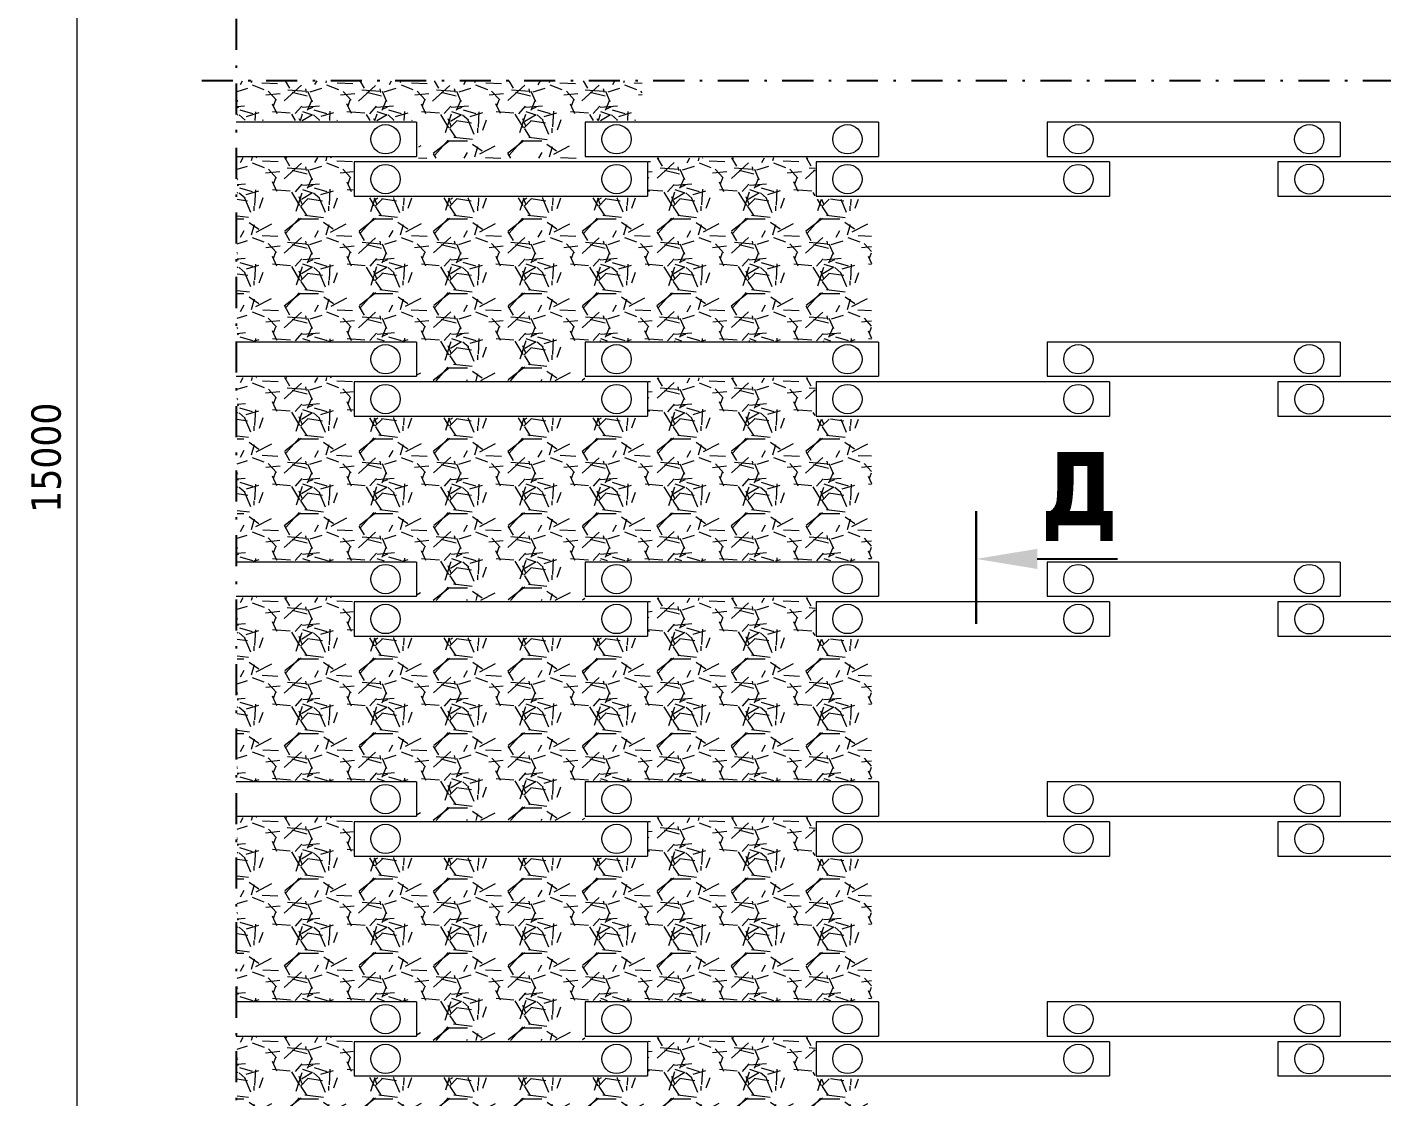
# Model space of a CAD drawing. Header units: millimetres. Extents: x 1757 to 4342, y -1901 to 53.
# Drawn here: x 3845.5 to 3900.9, y -399.1 to -355.3 of the extents above; entities that cross this region are included whole.
import ezdxf
from ezdxf import colors
from ezdxf.entities.mleader import LeaderData, LeaderLine
from ezdxf.math import Vec2, Vec3

# ---------------------------------------------------------------- set-up
doc = ezdxf.new("R2010")
doc.units = ezdxf.units.MM
doc.header["$LTSCALE"] = 0.1
doc.linetypes.add('DASHDOT', pattern=[25.4, 12.7, -6.35, 0, -6.35])
doc.styles.get("Standard").update_dxf_attribs({"font": 'txt.shx'})
doc.styles.add('стиль', font='TAHOMA.TTF')
doc.dimstyles.new('Копия DIN', dxfattribs={"dimtxt": 2, "dimasz": 2.5, "dimexe": 0.5, "dimexo": 0.625, "dimtad": 0, "dimdec": 0, "dimlfac": 100, "dimzin": 4, "dimdsep": 46, "dimtxsty": 'стиль', "dimcen": 2.5, "dimclre": 256, "dimclrt": 256, "dimadec": 0, "dimazin": 2, "dimtfac": 1, "dimtdec": 0, "dimtmove": 0, "dimatfit": 3, "dimfxl": 1.25, "dimtvp": 1, "dimtolj": 1, "dimtzin": 0, "dimlwd": 0, "dimarcsym": 0})

# ---------------------------------------------------------------- blocks, each defined once
blk = doc.blocks.new('рядст22')
at = {"lineweight": 15}
h = blk.add_hatch(color=9, dxfattribs=at)
edge = h.paths.add_edge_path()
edge.add_arc((3498.654323194866, -915.3758290126847), 0.6, 0, 360)
h = blk.add_hatch(color=9, dxfattribs=at)
edge = h.paths.add_edge_path()
edge.add_arc((3508.104323194866, -915.3758290126847), 0.6, 0, 360)
h = blk.add_hatch(color=9, dxfattribs=at)
edge = h.paths.add_edge_path()
edge.add_arc((3508.104323194866, -915.3758290126847), 0.6, 0, 360)
h = blk.add_hatch(color=9, dxfattribs=at)
edge = h.paths.add_edge_path()
edge.add_arc((3517.554323194865, -915.3758290126847), 0.6, 0, 360)
h = blk.add_hatch(color=9, dxfattribs=at)
edge = h.paths.add_edge_path()
edge.add_arc((3527.004323194865, -915.3758290126847), 0.6, 0, 360)
h = blk.add_hatch(color=9, dxfattribs=at)
edge = h.paths.add_edge_path()
edge.add_arc((3527.004323194865, -915.3758290126847), 0.6, 0, 360)
h = blk.add_hatch(color=9, dxfattribs=at)
edge = h.paths.add_edge_path()
edge.add_arc((3536.454323194865, -915.3758290126847), 0.6, 0, 360)
h = blk.add_hatch(color=9, dxfattribs=at)
edge = h.paths.add_edge_path()
edge.add_arc((3498.654323194866, -917.0058290126846), 0.6, 0, 360)
h = blk.add_hatch(color=9, dxfattribs=at)
edge = h.paths.add_edge_path()
edge.add_arc((3508.104323194866, -917.0058290126846), 0.6, 0, 360)
h = blk.add_hatch(color=9, dxfattribs=at)
edge = h.paths.add_edge_path()
edge.add_arc((3517.554323194865, -917.0058290126846), 0.6, 0, 360)
h = blk.add_hatch(color=9, dxfattribs=at)
edge = h.paths.add_edge_path()
edge.add_arc((3527.004323194865, -917.0058290126846), 0.6, 0, 360)
at = {"color": 7, "lineweight": 15}
for p, q in [((3487.922065069391, -914.6758290126846), (3499.922065069391, -914.6758290126845)), ((3487.922065069391, -916.0758290126847), (3487.922065069391, -914.6758290126846)), ((3499.922065069391, -916.0758290126847), (3499.922065069391, -914.6758290126846)), ((3506.822065069391, -914.6758290126846), (3518.82206506939, -914.6758290126845)), ((3506.822065069391, -916.0758290126847), (3506.822065069391, -914.6758290126846)), ((3518.822065069391, -916.0758290126847), (3518.822065069391, -914.6758290126846)), ((3525.72206506939, -914.6758290126846), (3537.72206506939, -914.6758290126845)), ((3525.72206506939, -916.0758290126847), (3525.72206506939, -914.6758290126846)), ((3537.72206506939, -916.0758290126847), (3537.72206506939, -914.6758290126846)), ((3499.922065069391, -916.0758290126845), (3487.922065069391, -916.0758290126847)), ((3497.372065069391, -916.3058290126845), (3509.37206506939, -916.3058290126844)), ((3497.372065069391, -917.7058290126846), (3497.372065069391, -916.3058290126845)), ((3518.82206506939, -916.0758290126845), (3506.822065069391, -916.0758290126847)), ((3509.372065069391, -917.7058290126846), (3509.372065069391, -916.3058290126845)), ((3516.27206506939, -916.3058290126845), (3528.27206506939, -916.3058290126844)), ((3516.27206506939, -917.7058290126846), (3516.27206506939, -916.3058290126845)), ((3537.72206506939, -916.0758290126845), (3525.72206506939, -916.0758290126847)), ((3528.27206506939, -917.7058290126846), (3528.27206506939, -916.3058290126845)), ((3509.37206506939, -917.7058290126844), (3497.372065069391, -917.7058290126846)), ((3528.27206506939, -917.7058290126844), (3516.27206506939, -917.7058290126846))]:
    blk.add_line(p, q, dxfattribs=at)
for centre in [(3489.204323194866, -915.3758290126847), (3498.654323194866, -915.3758290126847), (3508.104323194866, -915.3758290126847), (3508.104323194866, -915.3758290126847), (3517.554323194865, -915.3758290126847), (3527.004323194865, -915.3758290126847), (3527.004323194865, -915.3758290126847), (3536.454323194865, -915.3758290126847), (3498.654323194866, -917.0058290126846), (3508.104323194866, -917.0058290126846), (3517.554323194865, -917.0058290126846), (3527.004323194865, -917.0058290126846)]:
    blk.add_circle(centre, 0.6, dxfattribs=at)
blk = doc.blocks.new('*D533')
at = {"linetype": 'ByBlock', "lineweight": -2}
for p, q in [((3853.399539599227, -332.9504676574436), (3847.010006237102, -332.9504676574436)), ((3853.399539599226, -412.9504676574436), (3847.010006237102, -412.9504676574436))]:
    blk.add_line(p, q, dxfattribs=at)
at = {"color": 0, "linetype": 'ByBlock', "lineweight": 0}
blk.add_line((3847.510006237102, -334.4504676574436), (3847.510006237102, -411.4504676574436), dxfattribs=at)
at = {"color": 0, "lineweight": 15}
for points in [[(3847.260006237102, -334.4504676574436), (3847.760006237102, -334.4504676574436), (3847.510006237102, -332.9504676574436)], [(3847.260006237102, -411.4504676574436), (3847.760006237102, -411.4504676574436), (3847.510006237102, -412.9504676574436)]]:
    blk.add_solid(points, dxfattribs=at)
at = {"layer": 'Defpoints', "color": 0, "lineweight": 15}
for p in [(3854.024539599227, -332.9504676574436), (3847.510006237102, -412.9504676574436), (3854.024539599226, -412.9504676574436)]:
    blk.add_point(p, dxfattribs=at)
at = {"lineweight": 0, "insert": (3846.260845726692, -372.950467657443), "char_height": 1.2, "attachment_point": 5, "rotation": 90, "style": 'стиль'}
blk.add_mtext('\\A1;15000', dxfattribs=at)

msp = doc.modelspace()

# ---------------------------------------------------------------- hatches: boundary and pattern name
at = {"lineweight": 0}
h = msp.add_hatch(dxfattribs=at)
h.set_pattern_fill('GRAVEL', scale=0.12, style=0)
h.set_pattern_definition([(228.0128, (-416.3495001130894, 397.5671252923996), (-24.38402071907521, -27.43203370741509), [0.4100652, -40.5966]), (184.9697, (-416.6238201130895, 397.2623252923996), (36.57605916741495, 3.04797849046495), [0.7036859999999999, -69.6648]), (132.5104, (-417.3248601130895, 397.2013652923996), (30.47997782199803, -33.52803275095249), [0.4961783999999999, -49.12164]), (267.2737, (-418.5135801130895, 396.4393652923995), (3.047986764993807, 60.95998038403971), [0.640806, -63.43968]), (292.8337, (-418.5440601130895, 395.7992852923996), (-15.24004326660229, 36.57602079606134), [0.6283608, -62.20776]), (357.2737, (-418.3002201130895, 395.2201652923995), (-60.95998038403971, 3.04798676499381), [0.640806, -63.43968]), (37.6942, (-417.6601401130895, 395.1896852923996), (-39.62402503348792, -30.47997282838187), [0.8474327999999999, -83.89572000000001]), (72.2553, (-416.9895801130895, 395.7078452923996), (21.33604267856063, 67.05601944724367), [0.800064, -79.20636]), (121.4296, (-416.7457401130895, 396.4698452923997), (-24.38400628231738, 39.62395339196723), [0.6429756, -63.6546]), (175.2364, (-417.0810201130895, 397.0184852923996), (33.52797366366534, -3.047971395265387), [0.7340555999999995, -35.96867999999996]), (222.3974, (-417.8125401130895, 397.0794452923997), (-36.57600110068765, -33.52795638076436), [0.9492936, -93.98016]), (138.8141, (-415.4960601130895, 396.4088852923996), (-21.33598640906968, 18.28797186854881), [0.324006, -32.07671999999999]), (171.4692, (-415.7399001130894, 396.6222452923996), (39.62393951470968, -6.096015360054838), [0.6164183999999994, -61.02551999999996]), (225, (-416.3495001130894, 396.7136852923996), (-6.394884621840901e-16, -3.047997922440237), [0.4310508, -3.879468]), (203.1986, (-416.5628601130895, 397.0794452923997), (15.240051390709, 6.096026729167518), [0.2321292, -22.98071999999999]), (291.8014, (-416.7762201130895, 396.9880052923996), (-3.048002138273411, 9.144005890478237), [0.3282791999999999, -16.08576]), (30.9638, (-416.6543001130894, 396.6832052923996), (9.143990345769872, 6.096004750392662), [0.5331839999999994, -17.23955999999998]), (161.5651, (-416.1971001130894, 396.9575252923996), (6.096002781817178, -3.047995466958092), [0.3855444, -9.253079999999999]), (16.38950000000001, (-418.5440601130895, 396.9880052923996), (30.48001681676322, 9.143980979961364), [0.5401056000000001, -53.47056]), (70.3462, (-418.0259001130894, 397.1404052923997), (-12.19196602641181, -33.527952586254), [0.4531188, -44.85863999999999]), (293.1986, (-416.1971001130894, 397.5671252923996), (-6.096026729167517, 15.240051390709), [0.4642559999999999, -22.74864]), (343.6105, (-416.0142201130895, 397.1404052923997), (-30.48001681676322, 9.143980979961373), [0.5401055999999995, -53.47055999999996]), (339.444, (-418.5440601130895, 395.0982452923996), (-15.24001891710709, 6.095992603260165), [0.520842, -25.52124]), (294.7751, (-418.0563801130895, 394.9153652923997), (-15.23996448435221, 33.52798443138801), [0.4364063999999996, -43.20431999999996]), (66.80140000000002, (-416.1666201130895, 394.5191252923996), (6.096026729167521, 15.240051390709), [0.4642559999999999, -22.74864]), (17.35400000000001, (-415.9837401130895, 394.9458452923996), (-39.62400213823195, -12.19198161072676), [0.5109395999999999, -50.58287999999999]), (69.444, (-417.6601401130895, 394.5191252923996), (-6.095992603260173, -15.24001891710709), [0.2604216, -25.78176]), (101.3098999999999, (-416.3495001130894, 394.5191252923996), (-3.047984955464818, 12.19196095308314), [0.1554179999999999, -15.3864]), (165.9638, (-416.3799801130895, 394.6715252923996), (9.144006425636608, -3.04799472494837), [0.6283608, -11.93886]), (186.0090000000001, (-416.9895801130895, 394.8239252923996), (30.47995505331354, 3.04799288225743), [0.5823204, -57.64968]), (303.6901, (-416.6543001130894, 396.4088852923996), (-3.048001045568679, 6.095994119078207), [0.4395888, -10.550136]), (353.1572, (-416.4104601130895, 396.0431252923996), (51.8160214279721, -6.096027301985807), [0.7674683999999999, -75.97919999999999]), (60.94540000000001, (-415.6484601130895, 395.9516852923996), (-12.19197163899491, -21.33594913300095), [0.3138096, -31.06728]), (90, (-415.4960601130895, 396.2260052923996), (-3.048, 3.048), [0.18288, -2.86512]), (120.2564, (-417.0505401130895, 394.9153652923997), (12.19197416020333, -21.33598923897307), [0.4234403999999999, -41.92068]), (48.01279999999999, (-417.2639001130894, 395.2811252923996), (24.38402071907521, 27.43203370741509), [0.8201316, -40.18656]), (0, (-416.7152601130895, 395.8907252923996), (3.048, 3.048), [0.79248, -2.25552]), (325.3048, (-415.9227801130895, 395.8907252923996), (-30.47994718914443, 21.33600202858172), [0.481932, -47.71116]), (254.0546, (-415.5265401130895, 395.6164052923996), (-3.048007775641769, -12.19202904384435), [0.4437948, -21.74604]), (207.646, (-415.6484601130895, 395.1896852923996), (-57.91197965882726, -30.48001916966807), [0.7225739999999999, -71.535]), (175.4261, (-416.2885401130895, 394.8544052923996), (-39.62400912569701, 3.047985253463354), [0.7644347999999994, -75.67895999999993]), (175.4261, (-416.2885401130895, 394.8544052923996), (-39.62400912569701, 3.047985253463354), [0.7644347999999994, -75.67895999999993])])
h.paths.add_polyline_path([(3854.069129422118, -354.3804581209151), (3870.644893551986, -354.3804581209151), (3870.644893551985, -353.4208228269163), (3858.817111034624, -353.4230973838313), (3858.817111034624, -351.6733842191588), (3854.069178300867, -351.6733842191588)])
h.paths.add_polyline_path([(3870.644893551985, -357.5268093877057), (3854.069072611806, -357.5268093877057), (3854.069043125107, -359.1598846169254), (3861.496062884137, -359.1598846169254), (3861.496062884137, -360.6970140999874), (3868.20307860859, -360.6970140999874), (3868.20307860859, -359.1491518215862), (3870.644893551985, -359.1491518215862)])
h = msp.add_hatch(dxfattribs=at)
h.set_pattern_fill('GRAVEL', scale=0.12, style=0)
h.set_pattern_definition([(228.0128, (-416.3495001130904, 406.5671252923996), (-24.38402071907521, -27.43203370741509), [0.4100652, -40.5966]), (184.9697, (-416.6238201130904, 406.2623252923996), (36.57605916741495, 3.04797849046495), [0.7036859999999999, -69.6648]), (132.5104, (-417.3248601130904, 406.2013652923996), (30.47997782199803, -33.52803275095249), [0.4961783999999999, -49.12164]), (267.2737, (-418.5135801130904, 405.4393652923995), (3.047986764993807, 60.95998038403971), [0.640806, -63.43968]), (292.8337, (-418.5440601130904, 404.7992852923996), (-15.24004326660229, 36.57602079606134), [0.6283608, -62.20776]), (357.2737, (-418.3002201130904, 404.2201652923995), (-60.95998038403971, 3.04798676499381), [0.640806, -63.43968]), (37.6942, (-417.6601401130904, 404.1896852923996), (-39.62402503348792, -30.47997282838187), [0.8474327999999999, -83.89572000000001]), (72.2553, (-416.9895801130904, 404.7078452923996), (21.33604267856063, 67.05601944724367), [0.800064, -79.20636]), (121.4296, (-416.7457401130904, 405.4698452923997), (-24.38400628231738, 39.62395339196723), [0.6429756, -63.6546]), (175.2364, (-417.0810201130904, 406.0184852923996), (33.52797366366534, -3.047971395265387), [0.7340555999999996, -35.96867999999997]), (222.3974, (-417.8125401130904, 406.0794452923997), (-36.57600110068765, -33.52795638076436), [0.9492936, -93.98016]), (138.8141, (-415.4960601130904, 405.4088852923996), (-21.33598640906968, 18.28797186854881), [0.324006, -32.07671999999999]), (171.4692, (-415.7399001130904, 405.6222452923996), (39.62393951470968, -6.096015360054838), [0.6164183999999995, -61.02551999999997]), (225, (-416.3495001130904, 405.7136852923996), (-6.394884621840901e-16, -3.047997922440237), [0.4310508, -3.879468]), (203.1986, (-416.5628601130904, 406.0794452923997), (15.240051390709, 6.096026729167518), [0.2321292, -22.98071999999999]), (291.8014, (-416.7762201130904, 405.9880052923996), (-3.048002138273411, 9.144005890478237), [0.3282791999999999, -16.08576]), (30.9638, (-416.6543001130904, 405.6832052923996), (9.143990345769872, 6.096004750392662), [0.5331839999999995, -17.23955999999998]), (161.5651, (-416.1971001130904, 405.9575252923996), (6.096002781817178, -3.047995466958092), [0.3855444, -9.253079999999999]), (16.38950000000001, (-418.5440601130904, 405.9880052923996), (30.48001681676322, 9.143980979961364), [0.5401056000000001, -53.47056]), (70.3462, (-418.0259001130904, 406.1404052923997), (-12.19196602641181, -33.527952586254), [0.4531188, -44.85863999999999]), (293.1986, (-416.1971001130904, 406.5671252923996), (-6.096026729167517, 15.240051390709), [0.4642559999999999, -22.74864]), (343.6105, (-416.0142201130904, 406.1404052923997), (-30.48001681676322, 9.143980979961373), [0.5401055999999996, -53.47055999999997]), (339.444, (-418.5440601130904, 404.0982452923996), (-15.24001891710709, 6.095992603260165), [0.520842, -25.52124]), (294.7751, (-418.0563801130904, 403.9153652923997), (-15.23996448435221, 33.52798443138801), [0.4364063999999997, -43.20431999999997]), (66.80140000000002, (-416.1666201130904, 403.5191252923996), (6.096026729167521, 15.240051390709), [0.4642559999999999, -22.74864]), (17.35400000000001, (-415.9837401130904, 403.9458452923996), (-39.62400213823195, -12.19198161072676), [0.5109395999999999, -50.58287999999999]), (69.444, (-417.6601401130904, 403.5191252923996), (-6.095992603260173, -15.24001891710709), [0.2604216, -25.78176]), (101.3098999999999, (-416.3495001130904, 403.5191252923996), (-3.047984955464818, 12.19196095308314), [0.155418, -15.3864]), (165.9638, (-416.3799801130904, 403.6715252923996), (9.144006425636608, -3.04799472494837), [0.6283608, -11.93886]), (186.0090000000001, (-416.9895801130904, 403.8239252923996), (30.47995505331354, 3.04799288225743), [0.5823204, -57.64968]), (303.6901, (-416.6543001130904, 405.4088852923996), (-3.048001045568679, 6.095994119078207), [0.4395888, -10.550136]), (353.1572, (-416.4104601130904, 405.0431252923996), (51.8160214279721, -6.096027301985807), [0.7674683999999999, -75.97919999999999]), (60.94540000000001, (-415.6484601130904, 404.9516852923996), (-12.19197163899491, -21.33594913300095), [0.3138096, -31.06728]), (90, (-415.4960601130904, 405.2260052923996), (-3.048, 3.048), [0.18288, -2.86512]), (120.2564, (-417.0505401130904, 403.9153652923997), (12.19197416020333, -21.33598923897307), [0.4234403999999999, -41.92068]), (48.01279999999999, (-417.2639001130904, 404.2811252923996), (24.38402071907521, 27.43203370741509), [0.8201316, -40.18656]), (0, (-416.7152601130904, 404.8907252923996), (3.048, 3.048), [0.79248, -2.25552]), (325.3048, (-415.9227801130904, 404.8907252923996), (-30.47994718914443, 21.33600202858172), [0.481932, -47.71116]), (254.0546, (-415.5265401130904, 404.6164052923996), (-3.048007775641769, -12.19202904384435), [0.4437948, -21.74604]), (207.646, (-415.6484601130904, 404.1896852923996), (-57.91197965882726, -30.48001916966807), [0.7225739999999999, -71.535]), (175.4261, (-416.2885401130904, 403.8544052923996), (-39.62400912569701, 3.047985253463354), [0.7644347999999995, -75.67895999999995]), (175.4261, (-416.2885401130904, 403.8544052923996), (-39.62400912569701, 3.047985253463354), [0.7644347999999995, -75.67895999999995])])
h.paths.add_polyline_path([(3854.075917778086, -360.66952367661), (3854.075917778086, -368.1882331931938), (3861.433804790868, -368.1882331931938), (3861.433804790868, -369.8029178553861), (3868.291753907684, -369.8029178553861), (3868.291753907684, -368.179539628969), (3880.027056893825, -368.179539628969), (3880.027056893825, -362.3723138557507), (3877.725863363325, -362.3723138557507), (3877.725863363325, -360.6827357476741), (3870.894003168345, -360.6827357476741), (3870.894003168345, -362.3214726042243), (3858.821050442508, -362.3214726042243), (3858.821050442508, -360.66952367661)])
h = msp.add_hatch(dxfattribs=at)
h.set_pattern_fill('GRAVEL', scale=0.12, style=0)
h.set_pattern_definition([(228.0128, (-416.3495001130904, 397.5671252923996), (-24.38402071907521, -27.43203370741509), [0.4100652, -40.5966]), (184.9697, (-416.6238201130904, 397.2623252923996), (36.57605916741495, 3.04797849046495), [0.7036859999999999, -69.6648]), (132.5104, (-417.3248601130904, 397.2013652923996), (30.47997782199803, -33.52803275095249), [0.4961783999999999, -49.12164]), (267.2737, (-418.5135801130904, 396.4393652923995), (3.047986764993807, 60.95998038403971), [0.640806, -63.43968]), (292.8337, (-418.5440601130904, 395.7992852923996), (-15.24004326660229, 36.57602079606134), [0.6283608, -62.20776]), (357.2737, (-418.3002201130904, 395.2201652923995), (-60.95998038403971, 3.04798676499381), [0.640806, -63.43968]), (37.6942, (-417.6601401130904, 395.1896852923996), (-39.62402503348792, -30.47997282838187), [0.8474327999999999, -83.89572000000001]), (72.2553, (-416.9895801130904, 395.7078452923996), (21.33604267856063, 67.05601944724367), [0.800064, -79.20636]), (121.4296, (-416.7457401130904, 396.4698452923997), (-24.38400628231738, 39.62395339196723), [0.6429756, -63.6546]), (175.2364, (-417.0810201130904, 397.0184852923996), (33.52797366366534, -3.047971395265387), [0.7340555999999995, -35.96867999999996]), (222.3974, (-417.8125401130904, 397.0794452923997), (-36.57600110068765, -33.52795638076436), [0.9492936, -93.98016]), (138.8141, (-415.4960601130904, 396.4088852923996), (-21.33598640906968, 18.28797186854881), [0.324006, -32.07671999999999]), (171.4692, (-415.7399001130904, 396.6222452923996), (39.62393951470968, -6.096015360054838), [0.6164183999999994, -61.02551999999996]), (225, (-416.3495001130904, 396.7136852923996), (-6.394884621840901e-16, -3.047997922440237), [0.4310508, -3.879468]), (203.1986, (-416.5628601130904, 397.0794452923997), (15.240051390709, 6.096026729167518), [0.2321292, -22.98071999999999]), (291.8014, (-416.7762201130904, 396.9880052923996), (-3.048002138273411, 9.144005890478237), [0.3282791999999999, -16.08576]), (30.9638, (-416.6543001130904, 396.6832052923996), (9.143990345769872, 6.096004750392662), [0.5331839999999994, -17.23955999999998]), (161.5651, (-416.1971001130904, 396.9575252923996), (6.096002781817178, -3.047995466958092), [0.3855444, -9.253079999999999]), (16.38950000000001, (-418.5440601130904, 396.9880052923996), (30.48001681676322, 9.143980979961364), [0.5401056000000001, -53.47056]), (70.3462, (-418.0259001130904, 397.1404052923997), (-12.19196602641181, -33.527952586254), [0.4531188, -44.85863999999999]), (293.1986, (-416.1971001130904, 397.5671252923996), (-6.096026729167517, 15.240051390709), [0.4642559999999999, -22.74864]), (343.6105, (-416.0142201130904, 397.1404052923997), (-30.48001681676322, 9.143980979961373), [0.5401055999999995, -53.47055999999996]), (339.444, (-418.5440601130904, 395.0982452923996), (-15.24001891710709, 6.095992603260165), [0.520842, -25.52124]), (294.7751, (-418.0563801130904, 394.9153652923997), (-15.23996448435221, 33.52798443138801), [0.4364063999999996, -43.20431999999996]), (66.80140000000002, (-416.1666201130904, 394.5191252923996), (6.096026729167521, 15.240051390709), [0.4642559999999999, -22.74864]), (17.35400000000001, (-415.9837401130904, 394.9458452923996), (-39.62400213823195, -12.19198161072676), [0.5109395999999999, -50.58287999999999]), (69.444, (-417.6601401130904, 394.5191252923996), (-6.095992603260173, -15.24001891710709), [0.2604216, -25.78176]), (101.3098999999999, (-416.3495001130904, 394.5191252923996), (-3.047984955464818, 12.19196095308314), [0.1554179999999999, -15.3864]), (165.9638, (-416.3799801130904, 394.6715252923996), (9.144006425636608, -3.04799472494837), [0.6283608, -11.93886]), (186.0090000000001, (-416.9895801130904, 394.8239252923996), (30.47995505331354, 3.04799288225743), [0.5823204, -57.64968]), (303.6901, (-416.6543001130904, 396.4088852923996), (-3.048001045568679, 6.095994119078207), [0.4395888, -10.550136]), (353.1572, (-416.4104601130904, 396.0431252923996), (51.8160214279721, -6.096027301985807), [0.7674683999999999, -75.97919999999999]), (60.94540000000001, (-415.6484601130904, 395.9516852923996), (-12.19197163899491, -21.33594913300095), [0.3138096, -31.06728]), (90, (-415.4960601130904, 396.2260052923996), (-3.048, 3.048), [0.18288, -2.86512]), (120.2564, (-417.0505401130904, 394.9153652923997), (12.19197416020333, -21.33598923897307), [0.4234403999999999, -41.92068]), (48.01279999999999, (-417.2639001130904, 395.2811252923996), (24.38402071907521, 27.43203370741509), [0.8201316, -40.18656]), (0, (-416.7152601130904, 395.8907252923996), (3.048, 3.048), [0.79248, -2.25552]), (325.3048, (-415.9227801130904, 395.8907252923996), (-30.47994718914443, 21.33600202858172), [0.481932, -47.71116]), (254.0546, (-415.5265401130904, 395.6164052923996), (-3.048007775641769, -12.19202904384435), [0.4437948, -21.74604]), (207.646, (-415.6484601130904, 395.1896852923996), (-57.91197965882726, -30.48001916966807), [0.7225739999999999, -71.535]), (175.4261, (-416.2885401130904, 394.8544052923996), (-39.62400912569701, 3.047985253463354), [0.7644347999999994, -75.67895999999993]), (175.4261, (-416.2885401130904, 394.8544052923996), (-39.62400912569701, 3.047985253463354), [0.7644347999999994, -75.67895999999993])])
h.paths.add_polyline_path([(3854.075917778086, -369.66952367661), (3854.075917778086, -377.1882331931938), (3861.433804790868, -377.1882331931938), (3861.433804790868, -378.8029178553861), (3868.291753907684, -378.8029178553861), (3868.291753907684, -377.179539628969), (3880.027056893825, -377.179539628969), (3880.027056893825, -371.3723138557507), (3877.725863363325, -371.3723138557507), (3877.725863363325, -369.6827357476741), (3870.894003168345, -369.6827357476741), (3870.894003168345, -371.3214726042243), (3858.821050442508, -371.3214726042243), (3858.821050442508, -369.66952367661)])
h = msp.add_hatch(dxfattribs=at)
h.set_pattern_fill('GRAVEL', scale=0.12, style=0)
h.set_pattern_definition([(228.0128, (-416.3495001130904, 388.5671252923996), (-24.38402071907521, -27.43203370741509), [0.4100652, -40.5966]), (184.9697, (-416.6238201130904, 388.2623252923996), (36.57605916741495, 3.04797849046495), [0.7036859999999999, -69.6648]), (132.5104, (-417.3248601130904, 388.2013652923996), (30.47997782199803, -33.52803275095249), [0.4961783999999999, -49.12164]), (267.2737, (-418.5135801130904, 387.4393652923995), (3.047986764993807, 60.95998038403971), [0.640806, -63.43968]), (292.8337, (-418.5440601130904, 386.7992852923996), (-15.24004326660229, 36.57602079606134), [0.6283608, -62.20776]), (357.2737, (-418.3002201130904, 386.2201652923995), (-60.95998038403971, 3.04798676499381), [0.640806, -63.43968]), (37.6942, (-417.6601401130904, 386.1896852923996), (-39.62402503348792, -30.47997282838187), [0.8474327999999999, -83.89572000000001]), (72.2553, (-416.9895801130904, 386.7078452923996), (21.33604267856063, 67.05601944724367), [0.800064, -79.20636]), (121.4296, (-416.7457401130904, 387.4698452923997), (-24.38400628231738, 39.62395339196723), [0.6429756, -63.6546]), (175.2364, (-417.0810201130904, 388.0184852923996), (33.52797366366534, -3.047971395265387), [0.7340555999999995, -35.96867999999996]), (222.3974, (-417.8125401130904, 388.0794452923997), (-36.57600110068765, -33.52795638076436), [0.9492936, -93.98016]), (138.8141, (-415.4960601130904, 387.4088852923996), (-21.33598640906968, 18.28797186854881), [0.324006, -32.07671999999999]), (171.4692, (-415.7399001130904, 387.6222452923996), (39.62393951470968, -6.096015360054838), [0.6164183999999994, -61.02551999999996]), (225, (-416.3495001130904, 387.7136852923996), (-6.394884621840901e-16, -3.047997922440237), [0.4310508, -3.879468]), (203.1986, (-416.5628601130904, 388.0794452923997), (15.240051390709, 6.096026729167518), [0.2321292, -22.98071999999999]), (291.8014, (-416.7762201130904, 387.9880052923996), (-3.048002138273411, 9.144005890478237), [0.3282791999999999, -16.08576]), (30.9638, (-416.6543001130904, 387.6832052923996), (9.143990345769872, 6.096004750392662), [0.5331839999999994, -17.23955999999998]), (161.5651, (-416.1971001130904, 387.9575252923996), (6.096002781817178, -3.047995466958092), [0.3855444, -9.253079999999999]), (16.38950000000001, (-418.5440601130904, 387.9880052923996), (30.48001681676322, 9.143980979961364), [0.5401056000000001, -53.47056]), (70.3462, (-418.0259001130904, 388.1404052923997), (-12.19196602641181, -33.527952586254), [0.4531188, -44.85863999999999]), (293.1986, (-416.1971001130904, 388.5671252923996), (-6.096026729167517, 15.240051390709), [0.4642559999999999, -22.74864]), (343.6105, (-416.0142201130904, 388.1404052923997), (-30.48001681676322, 9.143980979961373), [0.5401055999999995, -53.47055999999996]), (339.444, (-418.5440601130904, 386.0982452923996), (-15.24001891710709, 6.095992603260165), [0.520842, -25.52124]), (294.7751, (-418.0563801130904, 385.9153652923997), (-15.23996448435221, 33.52798443138801), [0.4364063999999996, -43.20431999999996]), (66.80140000000002, (-416.1666201130904, 385.5191252923996), (6.096026729167521, 15.240051390709), [0.4642559999999999, -22.74864]), (17.35400000000001, (-415.9837401130904, 385.9458452923996), (-39.62400213823195, -12.19198161072676), [0.5109395999999999, -50.58287999999999]), (69.444, (-417.6601401130904, 385.5191252923996), (-6.095992603260173, -15.24001891710709), [0.2604216, -25.78176]), (101.3098999999999, (-416.3495001130904, 385.5191252923996), (-3.047984955464818, 12.19196095308314), [0.1554179999999999, -15.3864]), (165.9638, (-416.3799801130904, 385.6715252923996), (9.144006425636608, -3.04799472494837), [0.6283608, -11.93886]), (186.0090000000001, (-416.9895801130904, 385.8239252923996), (30.47995505331354, 3.04799288225743), [0.5823204, -57.64968]), (303.6901, (-416.6543001130904, 387.4088852923996), (-3.048001045568679, 6.095994119078207), [0.4395888, -10.550136]), (353.1572, (-416.4104601130904, 387.0431252923996), (51.8160214279721, -6.096027301985807), [0.7674683999999999, -75.97919999999999]), (60.94540000000001, (-415.6484601130904, 386.9516852923996), (-12.19197163899491, -21.33594913300095), [0.3138096, -31.06728]), (90, (-415.4960601130904, 387.2260052923996), (-3.048, 3.048), [0.18288, -2.86512]), (120.2564, (-417.0505401130904, 385.9153652923997), (12.19197416020333, -21.33598923897307), [0.4234403999999999, -41.92068]), (48.01279999999999, (-417.2639001130904, 386.2811252923996), (24.38402071907521, 27.43203370741509), [0.8201316, -40.18656]), (0, (-416.7152601130904, 386.8907252923996), (3.048, 3.048), [0.79248, -2.25552]), (325.3048, (-415.9227801130904, 386.8907252923996), (-30.47994718914443, 21.33600202858172), [0.481932, -47.71116]), (254.0546, (-415.5265401130904, 386.6164052923996), (-3.048007775641769, -12.19202904384435), [0.4437948, -21.74604]), (207.646, (-415.6484601130904, 386.1896852923996), (-57.91197965882726, -30.48001916966807), [0.7225739999999999, -71.535]), (175.4261, (-416.2885401130904, 385.8544052923996), (-39.62400912569701, 3.047985253463354), [0.7644347999999994, -75.67895999999993]), (175.4261, (-416.2885401130904, 385.8544052923996), (-39.62400912569701, 3.047985253463354), [0.7644347999999994, -75.67895999999993])])
h.paths.add_polyline_path([(3854.075917778086, -378.66952367661), (3854.075917778086, -386.1882331931938), (3861.433804790868, -386.1882331931938), (3861.433804790868, -387.8029178553861), (3868.291753907684, -387.8029178553861), (3868.291753907684, -386.179539628969), (3880.027056893825, -386.179539628969), (3880.027056893825, -380.3723138557507), (3877.725863363325, -380.3723138557507), (3877.725863363325, -378.6827357476741), (3870.894003168345, -378.6827357476741), (3870.894003168345, -380.3214726042243), (3858.821050442508, -380.3214726042243), (3858.821050442508, -378.66952367661)])
h = msp.add_hatch(dxfattribs=at)
h.set_pattern_fill('GRAVEL', scale=0.12, style=0)
h.set_pattern_definition([(228.0128, (-416.3495001130904, 379.5671252923996), (-24.38402071907521, -27.43203370741509), [0.4100652, -40.5966]), (184.9697, (-416.6238201130904, 379.2623252923996), (36.57605916741495, 3.04797849046495), [0.7036859999999999, -69.6648]), (132.5104, (-417.3248601130904, 379.2013652923996), (30.47997782199803, -33.52803275095249), [0.4961783999999999, -49.12164]), (267.2737, (-418.5135801130904, 378.4393652923995), (3.047986764993807, 60.95998038403971), [0.640806, -63.43968]), (292.8337, (-418.5440601130904, 377.7992852923996), (-15.24004326660229, 36.57602079606134), [0.6283608, -62.20776]), (357.2737, (-418.3002201130904, 377.2201652923995), (-60.95998038403971, 3.04798676499381), [0.640806, -63.43968]), (37.6942, (-417.6601401130904, 377.1896852923996), (-39.62402503348792, -30.47997282838187), [0.8474327999999999, -83.89572000000001]), (72.2553, (-416.9895801130904, 377.7078452923996), (21.33604267856063, 67.05601944724367), [0.800064, -79.20636]), (121.4296, (-416.7457401130904, 378.4698452923997), (-24.38400628231738, 39.62395339196723), [0.6429756, -63.6546]), (175.2364, (-417.0810201130904, 379.0184852923996), (33.52797366366534, -3.047971395265387), [0.7340555999999995, -35.96867999999996]), (222.3974, (-417.8125401130904, 379.0794452923997), (-36.57600110068765, -33.52795638076436), [0.9492936, -93.98016]), (138.8141, (-415.4960601130904, 378.4088852923996), (-21.33598640906968, 18.28797186854881), [0.324006, -32.07671999999999]), (171.4692, (-415.7399001130904, 378.6222452923996), (39.62393951470968, -6.096015360054838), [0.6164183999999994, -61.02551999999996]), (225, (-416.3495001130904, 378.7136852923996), (-6.394884621840901e-16, -3.047997922440237), [0.4310508, -3.879468]), (203.1986, (-416.5628601130904, 379.0794452923997), (15.240051390709, 6.096026729167518), [0.2321292, -22.98071999999999]), (291.8014, (-416.7762201130904, 378.9880052923996), (-3.048002138273411, 9.144005890478237), [0.3282791999999999, -16.08576]), (30.9638, (-416.6543001130904, 378.6832052923996), (9.143990345769872, 6.096004750392662), [0.5331839999999994, -17.23955999999998]), (161.5651, (-416.1971001130904, 378.9575252923996), (6.096002781817178, -3.047995466958092), [0.3855444, -9.253079999999999]), (16.38950000000001, (-418.5440601130904, 378.9880052923996), (30.48001681676322, 9.143980979961364), [0.5401056000000001, -53.47056]), (70.3462, (-418.0259001130904, 379.1404052923997), (-12.19196602641181, -33.527952586254), [0.4531188, -44.85863999999999]), (293.1986, (-416.1971001130904, 379.5671252923996), (-6.096026729167517, 15.240051390709), [0.4642559999999999, -22.74864]), (343.6105, (-416.0142201130904, 379.1404052923997), (-30.48001681676322, 9.143980979961373), [0.5401055999999995, -53.47055999999996]), (339.444, (-418.5440601130904, 377.0982452923996), (-15.24001891710709, 6.095992603260165), [0.520842, -25.52124]), (294.7751, (-418.0563801130904, 376.9153652923997), (-15.23996448435221, 33.52798443138801), [0.4364063999999996, -43.20431999999996]), (66.80140000000002, (-416.1666201130904, 376.5191252923996), (6.096026729167521, 15.240051390709), [0.4642559999999999, -22.74864]), (17.35400000000001, (-415.9837401130904, 376.9458452923996), (-39.62400213823195, -12.19198161072676), [0.5109395999999999, -50.58287999999999]), (69.444, (-417.6601401130904, 376.5191252923996), (-6.095992603260173, -15.24001891710709), [0.2604216, -25.78176]), (101.3098999999999, (-416.3495001130904, 376.5191252923996), (-3.047984955464818, 12.19196095308314), [0.1554179999999999, -15.3864]), (165.9638, (-416.3799801130904, 376.6715252923996), (9.144006425636608, -3.04799472494837), [0.6283608, -11.93886]), (186.0090000000001, (-416.9895801130904, 376.8239252923996), (30.47995505331354, 3.04799288225743), [0.5823204, -57.64968]), (303.6901, (-416.6543001130904, 378.4088852923996), (-3.048001045568679, 6.095994119078207), [0.4395888, -10.550136]), (353.1572, (-416.4104601130904, 378.0431252923996), (51.8160214279721, -6.096027301985807), [0.7674683999999999, -75.97919999999999]), (60.94540000000001, (-415.6484601130904, 377.9516852923996), (-12.19197163899491, -21.33594913300095), [0.3138096, -31.06728]), (90, (-415.4960601130904, 378.2260052923996), (-3.048, 3.048), [0.18288, -2.86512]), (120.2564, (-417.0505401130904, 376.9153652923997), (12.19197416020333, -21.33598923897307), [0.4234403999999999, -41.92068]), (48.01279999999999, (-417.2639001130904, 377.2811252923996), (24.38402071907521, 27.43203370741509), [0.8201316, -40.18656]), (0, (-416.7152601130904, 377.8907252923996), (3.048, 3.048), [0.79248, -2.25552]), (325.3048, (-415.9227801130904, 377.8907252923996), (-30.47994718914443, 21.33600202858172), [0.481932, -47.71116]), (254.0546, (-415.5265401130904, 377.6164052923996), (-3.048007775641769, -12.19202904384435), [0.4437948, -21.74604]), (207.646, (-415.6484601130904, 377.1896852923996), (-57.91197965882726, -30.48001916966807), [0.7225739999999999, -71.535]), (175.4261, (-416.2885401130904, 376.8544052923996), (-39.62400912569701, 3.047985253463354), [0.7644347999999994, -75.67895999999993]), (175.4261, (-416.2885401130904, 376.8544052923996), (-39.62400912569701, 3.047985253463354), [0.7644347999999994, -75.67895999999993])])
h.paths.add_polyline_path([(3854.075917778086, -387.66952367661), (3854.075917778086, -395.1882331931938), (3861.433804790868, -395.1882331931938), (3861.433804790868, -396.8029178553861), (3868.291753907684, -396.8029178553861), (3868.291753907684, -395.179539628969), (3880.027056893825, -395.179539628969), (3880.027056893825, -389.3723138557507), (3877.725863363325, -389.3723138557507), (3877.725863363325, -387.6827357476741), (3870.894003168345, -387.6827357476741), (3870.894003168345, -389.3214726042243), (3858.821050442508, -389.3214726042243), (3858.821050442508, -387.66952367661)])
h = msp.add_hatch(dxfattribs=at)
h.set_pattern_fill('GRAVEL', scale=0.12, style=0)
h.set_pattern_definition([(228.0128, (-416.3495001130904, 370.5671252923996), (-24.38402071907521, -27.43203370741509), [0.4100652, -40.5966]), (184.9697, (-416.6238201130904, 370.2623252923996), (36.57605916741495, 3.04797849046495), [0.7036859999999999, -69.6648]), (132.5104, (-417.3248601130904, 370.2013652923996), (30.47997782199803, -33.52803275095249), [0.4961783999999999, -49.12164]), (267.2737, (-418.5135801130904, 369.4393652923995), (3.047986764993807, 60.95998038403971), [0.640806, -63.43968]), (292.8337, (-418.5440601130904, 368.7992852923996), (-15.24004326660229, 36.57602079606134), [0.6283608, -62.20776]), (357.2737, (-418.3002201130904, 368.2201652923995), (-60.95998038403971, 3.04798676499381), [0.640806, -63.43968]), (37.6942, (-417.6601401130904, 368.1896852923996), (-39.62402503348792, -30.47997282838187), [0.8474327999999999, -83.89572000000001]), (72.2553, (-416.9895801130904, 368.7078452923996), (21.33604267856063, 67.05601944724367), [0.800064, -79.20636]), (121.4296, (-416.7457401130904, 369.4698452923997), (-24.38400628231738, 39.62395339196723), [0.6429756, -63.6546]), (175.2364, (-417.0810201130904, 370.0184852923996), (33.52797366366534, -3.047971395265387), [0.7340555999999995, -35.96867999999996]), (222.3974, (-417.8125401130904, 370.0794452923997), (-36.57600110068765, -33.52795638076436), [0.9492936, -93.98016]), (138.8141, (-415.4960601130904, 369.4088852923996), (-21.33598640906968, 18.28797186854881), [0.324006, -32.07671999999999]), (171.4692, (-415.7399001130904, 369.6222452923996), (39.62393951470968, -6.096015360054838), [0.6164183999999994, -61.02551999999996]), (225, (-416.3495001130904, 369.7136852923996), (-6.394884621840901e-16, -3.047997922440237), [0.4310508, -3.879468]), (203.1986, (-416.5628601130904, 370.0794452923997), (15.240051390709, 6.096026729167518), [0.2321292, -22.98071999999999]), (291.8014, (-416.7762201130904, 369.9880052923996), (-3.048002138273411, 9.144005890478237), [0.3282791999999999, -16.08576]), (30.9638, (-416.6543001130904, 369.6832052923996), (9.143990345769872, 6.096004750392662), [0.5331839999999994, -17.23955999999998]), (161.5651, (-416.1971001130904, 369.9575252923996), (6.096002781817178, -3.047995466958092), [0.3855444, -9.253079999999999]), (16.38950000000001, (-418.5440601130904, 369.9880052923996), (30.48001681676322, 9.143980979961364), [0.5401056000000001, -53.47056]), (70.3462, (-418.0259001130904, 370.1404052923997), (-12.19196602641181, -33.527952586254), [0.4531188, -44.85863999999999]), (293.1986, (-416.1971001130904, 370.5671252923996), (-6.096026729167517, 15.240051390709), [0.4642559999999999, -22.74864]), (343.6105, (-416.0142201130904, 370.1404052923997), (-30.48001681676322, 9.143980979961373), [0.5401055999999995, -53.47055999999996]), (339.444, (-418.5440601130904, 368.0982452923996), (-15.24001891710709, 6.095992603260165), [0.520842, -25.52124]), (294.7751, (-418.0563801130904, 367.9153652923997), (-15.23996448435221, 33.52798443138801), [0.4364063999999996, -43.20431999999996]), (66.80140000000002, (-416.1666201130904, 367.5191252923996), (6.096026729167521, 15.240051390709), [0.4642559999999999, -22.74864]), (17.35400000000001, (-415.9837401130904, 367.9458452923996), (-39.62400213823195, -12.19198161072676), [0.5109395999999999, -50.58287999999999]), (69.444, (-417.6601401130904, 367.5191252923996), (-6.095992603260173, -15.24001891710709), [0.2604216, -25.78176]), (101.3098999999999, (-416.3495001130904, 367.5191252923996), (-3.047984955464818, 12.19196095308314), [0.1554179999999999, -15.3864]), (165.9638, (-416.3799801130904, 367.6715252923996), (9.144006425636608, -3.04799472494837), [0.6283608, -11.93886]), (186.0090000000001, (-416.9895801130904, 367.8239252923996), (30.47995505331354, 3.04799288225743), [0.5823204, -57.64968]), (303.6901, (-416.6543001130904, 369.4088852923996), (-3.048001045568679, 6.095994119078207), [0.4395888, -10.550136]), (353.1572, (-416.4104601130904, 369.0431252923996), (51.8160214279721, -6.096027301985807), [0.7674683999999999, -75.97919999999999]), (60.94540000000001, (-415.6484601130904, 368.9516852923996), (-12.19197163899491, -21.33594913300095), [0.3138096, -31.06728]), (90, (-415.4960601130904, 369.2260052923996), (-3.048, 3.048), [0.18288, -2.86512]), (120.2564, (-417.0505401130904, 367.9153652923997), (12.19197416020333, -21.33598923897307), [0.4234403999999999, -41.92068]), (48.01279999999999, (-417.2639001130904, 368.2811252923996), (24.38402071907521, 27.43203370741509), [0.8201316, -40.18656]), (0, (-416.7152601130904, 368.8907252923996), (3.048, 3.048), [0.79248, -2.25552]), (325.3048, (-415.9227801130904, 368.8907252923996), (-30.47994718914443, 21.33600202858172), [0.481932, -47.71116]), (254.0546, (-415.5265401130904, 368.6164052923996), (-3.048007775641769, -12.19202904384435), [0.4437948, -21.74604]), (207.646, (-415.6484601130904, 368.1896852923996), (-57.91197965882726, -30.48001916966807), [0.7225739999999999, -71.535]), (175.4261, (-416.2885401130904, 367.8544052923996), (-39.62400912569701, 3.047985253463354), [0.7644347999999994, -75.67895999999993]), (175.4261, (-416.2885401130904, 367.8544052923996), (-39.62400912569701, 3.047985253463354), [0.7644347999999994, -75.67895999999993])])
h.paths.add_polyline_path([(3854.075917778086, -396.66952367661), (3854.075917778086, -404.1882331931938), (3861.433804790868, -404.1882331931938), (3861.433804790868, -405.8029178553861), (3868.291753907684, -405.8029178553861), (3868.291753907684, -404.179539628969), (3880.027056893825, -404.179539628969), (3880.027056893825, -398.3723138557507), (3877.725863363325, -398.3723138557507), (3877.725863363325, -396.6827357476741), (3870.894003168345, -396.6827357476741), (3870.894003168345, -398.3214726042243), (3858.821050442508, -398.3214726042243), (3858.821050442508, -396.66952367661)])

# ---------------------------------------------------------------- linework, layer by layer
at = {"color": 7, "linetype": 'DASHDOT'}
for p, q in [((3854.024539599227, -288.9982290404587), (3854.024539599226, -456.1618862793912)), ((3967.408723958681, -357.5268093877057), (3851.991391681349, -357.5268093877057))]:
    msp.add_line(p, q, dxfattribs=at)
at = {"color": 7, "lineweight": 15}
for p, q in [((3861.41109582246, -359.223429382914), (3854.024539599226, -359.2234293829139)), ((3861.411095822461, -359.2234293829138), (3861.411095822461, -360.6234293829139)), ((3880.31109582246, -359.2234293829143), (3868.311095822461, -359.2234293829141)), ((3868.311095822461, -359.2234293829141), (3868.311095822461, -360.6234293829142)), ((3880.311095822461, -359.2234293829141), (3880.311095822461, -360.6234293829142)), ((3899.211095822459, -359.2234293829147), (3887.21109582246, -359.2234293829144)), ((3887.21109582246, -359.2234293829144), (3887.21109582246, -360.6234293829145)), ((3899.21109582246, -359.2234293829144), (3899.21109582246, -360.6234293829145)), ((3854.024539599226, -360.623429382914), (3861.41109582246, -360.623429382914)), ((3870.86109582246, -360.8534293829142), (3858.86109582246, -360.853429382914)), ((3858.86109582246, -360.853429382914), (3858.86109582246, -362.2534293829141)), ((3868.311095822461, -360.6234293829142), (3880.31109582246, -360.6234293829143)), ((3870.86109582246, -360.853429382914), (3870.86109582246, -362.2534293829141)), ((3889.76109582246, -360.8534293829146), (3877.76109582246, -360.8534293829143)), ((3877.76109582246, -360.8534293829143), (3877.76109582246, -362.2534293829144)), ((3887.21109582246, -360.6234293829145), (3899.211095822459, -360.6234293829147)), ((3889.76109582246, -360.8534293829143), (3889.76109582246, -362.2534293829144)), ((3858.86109582246, -362.2534293829141), (3870.86109582246, -362.2534293829142)), ((3877.76109582246, -362.2534293829144), (3889.76109582246, -362.2534293829145)), ((3861.41109582246, -368.223429382914), (3854.024539599226, -368.2234293829139)), ((3861.411095822461, -368.2234293829138), (3861.411095822461, -369.6234293829139)), ((3880.31109582246, -368.2234293829143), (3868.311095822461, -368.2234293829141)), ((3868.311095822461, -368.2234293829141), (3868.311095822461, -369.6234293829142)), ((3880.311095822461, -368.2234293829141), (3880.311095822461, -369.6234293829142)), ((3899.211095822459, -368.2234293829147), (3887.21109582246, -368.2234293829144)), ((3887.21109582246, -368.2234293829144), (3887.21109582246, -369.6234293829145)), ((3899.21109582246, -368.2234293829144), (3899.21109582246, -369.6234293829145)), ((3854.024539599226, -369.623429382914), (3861.41109582246, -369.623429382914)), ((3868.311095822461, -369.6234293829142), (3880.31109582246, -369.6234293829143)), ((3887.21109582246, -369.6234293829145), (3899.211095822459, -369.6234293829147)), ((3870.86109582246, -369.8534293829142), (3858.86109582246, -369.853429382914)), ((3858.86109582246, -369.853429382914), (3858.86109582246, -371.2534293829141)), ((3870.86109582246, -369.853429382914), (3870.86109582246, -371.2534293829141)), ((3889.76109582246, -369.8534293829146), (3877.76109582246, -369.8534293829143)), ((3877.76109582246, -369.8534293829143), (3877.76109582246, -371.2534293829144)), ((3889.76109582246, -369.8534293829143), (3889.76109582246, -371.2534293829144)), ((3858.86109582246, -371.2534293829141), (3870.86109582246, -371.2534293829142)), ((3877.76109582246, -371.2534293829144), (3889.76109582246, -371.2534293829145)), ((3861.41109582246, -377.223429382914), (3854.024539599226, -377.2234293829139)), ((3861.411095822461, -377.2234293829138), (3861.411095822461, -378.6234293829139)), ((3880.31109582246, -377.2234293829143), (3868.311095822461, -377.2234293829141)), ((3868.311095822461, -377.2234293829141), (3868.311095822461, -378.6234293829142)), ((3880.311095822461, -377.2234293829141), (3880.311095822461, -378.6234293829142)), ((3899.211095822459, -377.2234293829147), (3887.21109582246, -377.2234293829144)), ((3887.21109582246, -377.2234293829144), (3887.21109582246, -378.6234293829145)), ((3899.21109582246, -377.2234293829144), (3899.21109582246, -378.6234293829145)), ((3854.024539599226, -378.623429382914), (3861.41109582246, -378.623429382914)), ((3868.311095822461, -378.6234293829142), (3880.31109582246, -378.6234293829143)), ((3887.21109582246, -378.6234293829145), (3899.211095822459, -378.6234293829147)), ((3870.86109582246, -378.8534293829142), (3858.86109582246, -378.853429382914)), ((3858.86109582246, -378.853429382914), (3858.86109582246, -380.2534293829141)), ((3870.86109582246, -378.853429382914), (3870.86109582246, -380.2534293829141)), ((3889.76109582246, -378.8534293829146), (3877.76109582246, -378.8534293829143)), ((3877.76109582246, -378.8534293829143), (3877.76109582246, -380.2534293829144)), ((3889.76109582246, -378.8534293829143), (3889.76109582246, -380.2534293829144)), ((3858.86109582246, -380.2534293829141), (3870.86109582246, -380.2534293829142)), ((3877.76109582246, -380.2534293829144), (3889.76109582246, -380.2534293829145)), ((3861.41109582246, -386.223429382914), (3854.024539599226, -386.2234293829139)), ((3861.411095822461, -386.2234293829138), (3861.411095822461, -387.6234293829139)), ((3880.31109582246, -386.2234293829143), (3868.311095822461, -386.2234293829141)), ((3868.311095822461, -386.2234293829141), (3868.311095822461, -387.6234293829142)), ((3880.311095822461, -386.2234293829141), (3880.311095822461, -387.6234293829142)), ((3899.211095822459, -386.2234293829147), (3887.21109582246, -386.2234293829144)), ((3887.21109582246, -386.2234293829144), (3887.21109582246, -387.6234293829145)), ((3899.21109582246, -386.2234293829144), (3899.21109582246, -387.6234293829145)), ((3854.024539599226, -387.623429382914), (3861.41109582246, -387.623429382914)), ((3870.86109582246, -387.8534293829142), (3858.86109582246, -387.853429382914)), ((3858.86109582246, -387.853429382914), (3858.86109582246, -389.2534293829141)), ((3868.311095822461, -387.6234293829142), (3880.31109582246, -387.6234293829143)), ((3870.86109582246, -387.853429382914), (3870.86109582246, -389.2534293829141)), ((3889.76109582246, -387.8534293829146), (3877.76109582246, -387.8534293829143)), ((3877.76109582246, -387.8534293829143), (3877.76109582246, -389.2534293829144)), ((3887.21109582246, -387.6234293829145), (3899.211095822459, -387.6234293829147)), ((3889.76109582246, -387.8534293829143), (3889.76109582246, -389.2534293829144)), ((3858.86109582246, -389.2534293829141), (3870.86109582246, -389.2534293829142)), ((3877.76109582246, -389.2534293829144), (3889.76109582246, -389.2534293829145)), ((3861.41109582246, -395.223429382914), (3854.024539599226, -395.2234293829139)), ((3861.411095822461, -395.2234293829138), (3861.411095822461, -396.6234293829139)), ((3880.31109582246, -395.2234293829143), (3868.311095822461, -395.2234293829141)), ((3868.311095822461, -395.2234293829141), (3868.311095822461, -396.6234293829142)), ((3880.311095822461, -395.2234293829141), (3880.311095822461, -396.6234293829142)), ((3899.211095822459, -395.2234293829147), (3887.21109582246, -395.2234293829144)), ((3887.21109582246, -395.2234293829144), (3887.21109582246, -396.6234293829145)), ((3899.21109582246, -395.2234293829144), (3899.21109582246, -396.6234293829145)), ((3854.024539599226, -396.623429382914), (3861.41109582246, -396.623429382914)), ((3870.86109582246, -396.8534293829142), (3858.86109582246, -396.853429382914)), ((3858.86109582246, -396.853429382914), (3858.86109582246, -398.2534293829141)), ((3868.311095822461, -396.6234293829142), (3880.31109582246, -396.6234293829143)), ((3870.86109582246, -396.853429382914), (3870.86109582246, -398.2534293829141)), ((3889.76109582246, -396.8534293829146), (3877.76109582246, -396.8534293829143)), ((3877.76109582246, -396.8534293829143), (3877.76109582246, -398.2534293829144)), ((3887.21109582246, -396.6234293829145), (3899.211095822459, -396.6234293829147)), ((3889.76109582246, -396.8534293829143), (3889.76109582246, -398.2534293829144)), ((3858.86109582246, -398.2534293829141), (3870.86109582246, -398.2534293829142)), ((3877.76109582246, -398.2534293829144), (3889.76109582246, -398.2534293829145))]:
    msp.add_line(p, q, dxfattribs=at)
at = {"color": 0, "linetype": 'Continuous', "lineweight": 30}
msp.add_line((3884.308354728215, -375.1460595553358), (3884.308354728215, -379.7577095774691), dxfattribs=at)
at = {"color": 7, "lineweight": 15}
for centre in [(3860.143353947935, -359.9234293829138), (3869.593353947936, -359.9234293829142), (3879.043353947935, -359.9234293829142), (3888.493353947935, -359.9234293829145), (3897.943353947934, -359.9234293829145), (3860.143353947935, -361.553429382914), (3869.593353947936, -361.553429382914), (3879.043353947935, -361.5534293829144), (3888.493353947935, -361.5534293829144), (3860.143353947935, -368.9234293829138), (3869.593353947936, -368.9234293829142), (3879.043353947935, -368.9234293829142), (3888.493353947935, -368.9234293829145), (3897.943353947934, -368.9234293829145), (3860.143353947935, -370.553429382914), (3869.593353947936, -370.553429382914), (3879.043353947935, -370.5534293829144), (3888.493353947935, -370.5534293829144), (3860.143353947935, -377.9234293829138), (3869.593353947936, -377.9234293829142), (3879.043353947935, -377.9234293829142), (3888.493353947935, -377.9234293829145), (3897.943353947934, -377.9234293829145), (3860.143353947935, -379.553429382914), (3869.593353947936, -379.553429382914), (3879.043353947935, -379.5534293829144), (3888.493353947935, -379.5534293829144), (3860.143353947935, -386.9234293829138), (3869.593353947936, -386.9234293829142), (3879.043353947935, -386.9234293829142), (3888.493353947935, -386.9234293829145), (3897.943353947934, -386.9234293829145), (3860.143353947935, -388.553429382914), (3869.593353947936, -388.553429382914), (3879.043353947935, -388.5534293829144), (3888.493353947935, -388.5534293829144), (3860.143353947935, -395.9234293829138), (3869.593353947936, -395.9234293829142), (3879.043353947935, -395.9234293829142), (3888.493353947935, -395.9234293829145), (3897.943353947934, -395.9234293829145), (3860.143353947935, -397.553429382914), (3869.593353947936, -397.553429382914), (3879.043353947935, -397.5534293829144), (3888.493353947935, -397.5534293829144)]:
    msp.add_circle(centre, 0.6, dxfattribs=at)

# ---------------------------------------------------------------- block references
at = {"color": 6, "lineweight": 15, "xscale": -1, "rotation": 180}
for p in [(408.7390307530686, -1276.929258395599), (408.7390307530686, -1285.929258395599), (408.7390307530686, -1294.929258395599), (408.7390307530686, -1303.929258395599), (408.7390307530686, -1312.929258395599)]:
    msp.add_blockref('рядст22', p, dxfattribs=at)

# ---------------------------------------------------------------- texts
at = {"color": 7, "insert": (3848.817264216815, -372.714664745331), "char_height": 3, "width": 79.32810017535485, "attachment_point": 1, "style": 'стиль'}
msp.add_mtext('\\pi38.135;{\\fTahoma|b1|i0|c204|p34;Д}', dxfattribs=at)

# ---------------------------------------------------------------- dimensions: what is measured, and where the dimension line sits
at = {"color": 7, "lineweight": 0}
dim = msp.add_linear_dim(base=(3847.510006237102, -412.9504676574436), p1=(3854.024539599227, -332.9504676574436), p2=(3854.024539599226, -412.9504676574436), angle=90, text='15000', dimstyle='Копия DIN', override={"dimtxt": 1.2, "dimasz": 1.5, "dimtix": 1}, dxfattribs=at)
dim.commit()
dim.dimension.update_dxf_attribs({"geometry": '*D533', "text_midpoint": (3846.260845726692, -372.950467657443)})

# ---------------------------------------------------------------- leaders
at = {"color": 7, "lineweight": 30}
ml = msp.add_multileader_mtext('Standard', dxfattribs=at)
ml.set_content('', color=7)
ml.set_leader_properties()
ml.build(insert=Vec2(0, 0))
ml.multileader.update_dxf_attribs({"dogleg_length": 0, "arrow_head_size": 2.5})
ctx = ml.context
ctx.base_point, ctx.arrow_head_size, ctx.landing_gap_size, ctx.plane_origin, ctx.plane_x_axis, ctx.plane_y_axis = Vec3(3890.097331925533, -377.0948327739302), 2.5, 0, Vec3(3884.308354728215, -377.0952507464349), Vec3(6.123233995736766e-17, 1), Vec3(-1, 6.123233995736766e-17)
notes = []
notes.append((ctx, [(1, (1, 1, 0), (3890.097331925533, -377.0948327739302), (1, 0), 0, [(0, [(3884.308354728215, -377.0952507464349)], 0, [])])]))
ctx.mtext.insert, ctx.mtext.text_direction, ctx.mtext.rotation, ctx.mtext.flow_direction = Vec3(3888.097331925533, -377.0948327739302), Vec3(6.123233995736766e-17, 1), 1.570796326794897, 5
for ctx, leaders in notes:
    for number, flags, end, landing, length, lines in leaders:
        leader = LeaderData()
        leader.index, (leader.has_last_leader_line, leader.has_dogleg_vector, leader.attachment_direction) = number, flags
        leader.last_leader_point, leader.dogleg_vector, leader.dogleg_length = Vec3(end), Vec3(landing), length
        for number, points, colour, breaks in lines:
            line = LeaderLine()
            line.index, line.vertices, line.color, line.breaks = number, Vec3.list(points), colors.encode_raw_color(colour), breaks
            leader.lines.append(line)
        ctx.leaders.append(leader)

doc.saveas('drawing.dxf')
